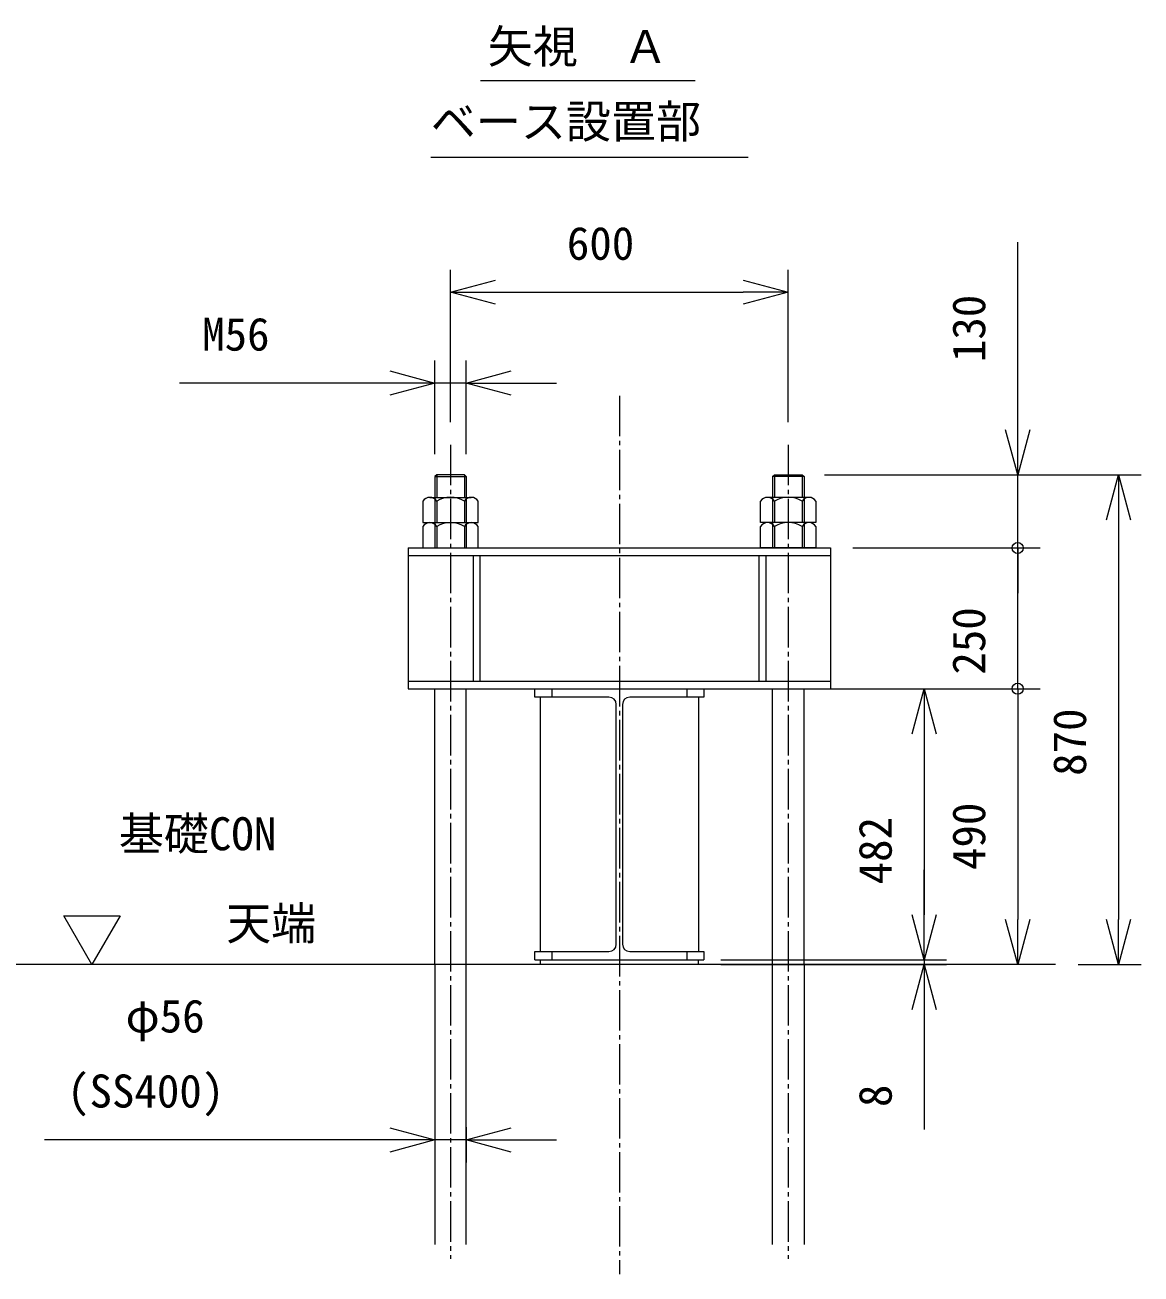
# Model space of a CAD drawing. Units: millimetres, scale not verified, with parts at other scales. Extents: x -18480 to 221138, y -24305 to 759804.
# Drawn here: x -10854 to -940, y -13456 to -2360 of the extents above; entities that cross this region are included whole.
import ezdxf
from ezdxf.enums import TextEntityAlignment as Align

# ---------------------------------------------------------------- set-up
doc = ezdxf.new("R2010")
doc.units = ezdxf.units.MM
doc.header["$LTSCALE"] = 40
doc.linetypes.add('CHAIN2', pattern=[12, 9, -1, 1, -1])
for name, color, linetype, lineweight in [('0-1_10 常用実線', 3, 'Continuous', 18), ('0-3_12 常用一点鎖線', 3, 'CHAIN2', 18), ('0-4_05 寸法', 7, 'Continuous', 18), ('0-5_21 躯体・土木、細線', 1, 'Continuous', 18)]:
    doc.layers.add(name, color=color, linetype=linetype, lineweight=lineweight)
doc.styles.add('ＭＳ ゴシック', font='')
doc.styles.get('ＭＳ ゴシック').set_extended_font_data('MS Gothic')

msp = doc.modelspace()

# ---------------------------------------------------------------- linework, layer by layer
at = {"layer": '0-1_10 常用実線'}
for p, q in [((-7196.74, -6354.86), (-7213.59, -6371.71)), ((-7213.59, -6371.71), (-7213.59, -7005.96)), ((-7213.59, -6371.71), (-6933.59, -6371.71)), ((-6950.44, -6354.86), (-7196.74, -6354.86)), ((-7196.74, -6354.86), (-7196.74, -6555.96)), ((-6933.59, -6371.71), (-6950.44, -6354.86)), ((-6950.44, -6354.86), (-6950.44, -6555.96)), ((-6933.59, -6371.71), (-6933.59, -7005.96)), ((-4213.59, -6371.71), (-4196.74, -6354.86)), ((-4213.59, -6371.71), (-4213.59, -7005.96)), ((-3933.59, -6371.71), (-4213.59, -6371.71)), ((-4196.74, -6354.86), (-3950.44, -6354.86)), ((-4196.74, -6354.86), (-4196.74, -6555.96)), ((-3950.44, -6354.86), (-3933.59, -6371.71)), ((-3950.44, -6354.86), (-3950.44, -6555.96)), ((-3933.59, -6371.71), (-3933.59, -7005.96)), ((-7257.62, -6555.96), (-6889.56, -6555.96)), ((-7196.28, -6591.37), (-7196.28, -6780.96)), ((-6950.91, -6591.37), (-6950.91, -6780.96)), ((-3889.56, -6555.96), (-4257.62, -6555.96)), ((-4196.28, -6591.37), (-4196.28, -6780.96)), ((-3950.91, -6591.37), (-3950.91, -6780.96)), ((-7261.23, -6780.96), (-6885.95, -6780.96)), ((-7257.62, -6780.96), (-6889.56, -6780.96)), ((-7214.32, -6780.96), (-6932.86, -6780.96)), ((-7196.28, -6816.37), (-7196.28, -7005.96)), ((-6950.91, -6816.37), (-6950.91, -7005.96)), ((-3885.95, -6780.96), (-4261.23, -6780.96)), ((-3889.56, -6780.96), (-4257.62, -6780.96)), ((-3932.86, -6780.96), (-4214.32, -6780.96)), ((-4196.28, -6816.37), (-4196.28, -7005.96)), ((-3950.91, -6816.37), (-3950.91, -7005.96)), ((-7448.59, -7005.96), (-7448.59, -8255.96)), ((-7448.59, -7005.96), (-3698.59, -7005.96)), ((-7448.59, -7073.46), (-3698.59, -7073.46)), ((-7348.59, -7005.96), (-6798.59, -7005.96)), ((-7268.59, -7005.96), (-6878.59, -7005.96)), ((-6873.59, -7073.46), (-6873.59, -8188.46)), ((-6813.59, -7073.46), (-6813.59, -8188.46)), ((-4348.59, -7005.96), (-3798.59, -7005.96)), ((-4333.59, -7073.46), (-4333.59, -8188.46)), ((-4273.59, -7073.46), (-4273.59, -8188.46)), ((-4268.59, -7005.96), (-3878.59, -7005.96)), ((-3698.59, -7005.96), (-3698.59, -8255.96)), ((-7448.59, -8188.46), (-3698.59, -8188.46)), ((-7448.59, -8255.96), (-3698.59, -8255.96)), ((-7213.59, -10705.96), (-7213.59, -8255.96)), ((-6933.59, -10705.96), (-6933.59, -8255.96)), ((-6323.59, -8255.96), (-4823.59, -8255.96)), ((-6323.59, -8330.96), (-6323.59, -8255.96)), ((-6173.59, -8255.96), (-6173.59, -8330.96)), ((-4973.59, -8255.96), (-4973.59, -8330.96)), ((-4823.59, -8255.96), (-4823.59, -8330.96)), ((-4213.59, -10705.96), (-4213.59, -8255.96)), ((-3933.59, -10705.96), (-3933.59, -8255.96)), ((-5666.09, -8330.96), (-6323.59, -8330.96)), ((-5601.09, -10525.96), (-5601.09, -8395.96)), ((-5546.09, -8395.96), (-5546.09, -10525.96)), ((-4823.59, -8330.96), (-5481.09, -8330.96)), ((-6323.59, -10590.96), (-5666.09, -10590.96)), ((-6323.59, -10665.96), (-6323.59, -10590.96)), ((-6173.59, -10590.96), (-6173.59, -10665.96)), ((-6173.59, -10590.96), (-6173.59, -10665.96)), ((-5481.09, -10590.96), (-4823.59, -10590.96)), ((-4973.59, -10590.96), (-4973.59, -10665.96)), ((-4973.59, -10590.96), (-4973.59, -10665.96)), ((-4823.59, -10590.96), (-4823.59, -10665.96)), ((-7213.59, -10705.96), (-7213.59, -13192.36)), ((-6933.59, -13194.86), (-6933.59, -10705.96)), ((-6323.59, -10665.96), (-4823.59, -10665.96)), ((-4213.59, -13194.86), (-4213.59, -10705.96)), ((-3933.59, -10705.96), (-3933.59, -13192.36))]:
    msp.add_line(p, q, dxfattribs=at)
at = {"layer": '0-1_10 常用実線', "color": 7}
for p, q in [((-6276.09, -8330.96), (-6276.09, -10590.96)), ((-6276.09, -8330.96), (-6276.09, -10590.96)), ((-4871.09, -8330.96), (-4871.09, -10590.96)), ((-4871.09, -8330.96), (-4871.09, -10590.96))]:
    msp.add_line(p, q, dxfattribs=at)
at = {"layer": '0-1_10 常用実線'}
for points in [[(-7318.97, -6591.37), (-7318.97, -6780.96), (-6828.22, -6780.96), (-6828.22, -6591.37)], [(-3828.22, -6591.37), (-3828.22, -6780.96), (-4318.97, -6780.96), (-4318.97, -6591.37)], [(-7318.97, -6816.37), (-7318.97, -7005.96), (-6828.22, -7005.96), (-6828.22, -6816.37)], [(-3828.22, -6816.37), (-3828.22, -7005.96), (-4318.97, -7005.96), (-4318.97, -6816.37)], [(-4873.59, -10665.96), (-4873.59, -10705.96), (-6273.59, -10705.96), (-6273.59, -10665.96)], [(-4873.59, -10665.96), (-4873.59, -10705.96), (-6273.59, -10705.96), (-6273.59, -10665.96)]]:
    msp.add_lwpolyline(points, dxfattribs=at)
for centre, radius, start, end in [((-7257.62, -6626.79), 70.83, 30, 150), ((-7073.59, -6786.16), 230.21, 57.79577, 122.20423), ((-6889.56, -6626.79), 70.83, 30, 150), ((-4257.62, -6626.79), 70.83, 30, 150), ((-4073.59, -6786.16), 230.21, 57.79577, 122.20423), ((-3889.56, -6626.79), 70.83, 30, 150), ((-7257.62, -6851.79), 70.83, 30, 150), ((-7073.59, -7011.16), 230.21, 57.79577, 122.20423), ((-6889.56, -6851.79), 70.83, 30, 150), ((-4257.62, -6851.79), 70.83, 30, 150), ((-4073.59, -7011.16), 230.21, 57.79577, 122.20423), ((-3889.56, -6851.79), 70.83, 30, 150), ((-5666.09, -8395.96), 65, 0, 90), ((-5481.09, -8395.96), 65, 90, 180), ((-5666.09, -10525.96), 65, 270, 0), ((-5481.09, -10525.96), 65, 180, 270)]:
    msp.add_arc(centre, radius, start, end, dxfattribs=at)
at = {"layer": '0-3_12 常用一点鎖線'}
for p, q in [((-5573.59, -5652.86), (-5573.59, -13455.94)), ((-7073.59, -6088.7), (-7073.59, -13320.05)), ((-4073.59, -6088.7), (-4073.59, -13320.05))]:
    msp.add_line(p, q, dxfattribs=at)
at = {"layer": '0-4_05 寸法'}
for p, q in [((-6808.38, -2853.12), (-4900.88, -2853.12)), ((-7249.13, -3534.72), (-4429.94, -3534.72)), ((-2035.55, -5954.86), (-2035.55, -4288.2)), ((-7073.59, -5888.7), (-7073.59, -4533.64)), ((-4073.59, -5888.7), (-4073.59, -4533.64)), ((-7073.59, -4733.64), (-6673.59, -4733.64)), ((-6673.59, -4733.64), (-4473.59, -4733.64)), ((-4073.59, -4733.64), (-4473.59, -4733.64)), ((-7213.59, -6171.71), (-7213.59, -5340.77)), ((-6933.59, -6171.71), (-6933.59, -5340.77)), ((-7613.59, -5540.77), (-9480.26, -5540.77)), ((-7213.59, -5540.77), (-7613.59, -5540.77)), ((-6933.59, -5540.77), (-7213.59, -5540.77)), ((-6933.59, -5540.77), (-6533.59, -5540.77)), ((-6533.59, -5540.77), (-6133.59, -5540.77)), ((-2035.55, -6354.86), (-2035.55, -5954.86)), ((-3750.44, -6354.86), (-1835.55, -6354.86)), ((-3750.44, -6354.86), (-939.79, -6354.86)), ((-2035.55, -7005.96), (-2035.55, -6354.86)), ((-1139.79, -6354.86), (-1139.79, -6754.86)), ((-1139.79, -6754.86), (-1139.79, -10305.96)), ((-3498.59, -7005.96), (-1835.55, -7005.96)), ((-3498.59, -7005.96), (-1835.55, -7005.96)), ((-2035.55, -7005.96), (-2035.55, -7405.96)), ((-2035.55, -8255.96), (-2035.55, -7005.96)), ((-4623.59, -8255.96), (-2666.59, -8255.96)), ((-3498.59, -8255.96), (-1835.55, -8255.96)), ((-3498.59, -8255.96), (-1835.55, -8255.96)), ((-2866.59, -8255.96), (-2866.59, -8655.96)), ((-2035.55, -8255.96), (-2035.55, -10305.96)), ((-2866.59, -8655.96), (-2866.59, -10265.96)), ((-2866.59, -10265.96), (-2866.59, -9865.96)), ((-2866.59, -10665.96), (-2866.59, -10265.96)), ((-2866.59, -10665.96), (-2866.59, -10265.96)), ((-2035.55, -10705.96), (-2035.55, -10305.96)), ((-1139.79, -10705.96), (-1139.79, -10305.96)), ((-4673.59, -10665.96), (-2666.59, -10665.96)), ((-4673.59, -10705.96), (-2666.59, -10705.96)), ((-4623.59, -10665.96), (-2666.59, -10665.96)), ((-2866.59, -10665.96), (-2866.59, -10705.96)), ((-2866.59, -10705.96), (-2866.59, -11105.96)), ((-1898.59, -10705.96), (-2235.55, -10705.96)), ((-1498.59, -10705.96), (-939.79, -10705.96)), ((-2866.59, -11105.96), (-2866.59, -12172.62)), ((-7213.59, -12149.16), (-7213.59, -12465.01)), ((-6933.59, -12150.41), (-6933.59, -12465.01)), ((-7613.59, -12265.01), (-10680.26, -12265.01)), ((-7213.59, -12265.01), (-7613.59, -12265.01)), ((-6933.59, -12265.01), (-7213.59, -12265.01)), ((-6933.59, -12265.01), (-6533.59, -12265.01)), ((-6533.59, -12265.01), (-6133.59, -12265.01))]:
    msp.add_line(p, q, dxfattribs=at)
for points in [[(-6673.59, -4840.82), (-7073.59, -4733.64), (-6673.59, -4626.46)], [(-4473.59, -4626.46), (-4073.59, -4733.64), (-4473.59, -4840.82)], [(-7613.59, -5433.59), (-7213.59, -5540.77), (-7613.59, -5647.95)], [(-6533.59, -5647.95), (-6933.59, -5540.77), (-6533.59, -5433.59)], [(-1928.37, -5954.86), (-2035.55, -6354.86), (-2142.73, -5954.86)], [(-1246.97, -6754.86), (-1139.79, -6354.86), (-1032.61, -6754.86)], [(-2973.77, -8655.96), (-2866.59, -8255.96), (-2759.41, -8655.96)], [(-2759.41, -10265.96), (-2866.59, -10665.96), (-2973.77, -10265.96)], [(-2759.41, -10265.96), (-2866.59, -10665.96), (-2973.77, -10265.96)], [(-1928.37, -10305.96), (-2035.55, -10705.96), (-2142.73, -10305.96)], [(-1032.61, -10305.96), (-1139.79, -10705.96), (-1246.97, -10305.96)], [(-2973.77, -11105.96), (-2866.59, -10705.96), (-2759.41, -11105.96)], [(-7613.59, -12157.84), (-7213.59, -12265.01), (-7613.59, -12372.19)], [(-6533.59, -12372.19), (-6933.59, -12265.01), (-6533.59, -12157.84)]]:
    msp.add_lwpolyline(points, dxfattribs=at)
msp.add_lwpolyline([(-10509.09, -10272.94), (-10009.09, -10272.94), (-10259.09, -10705.96)], close=True, dxfattribs=at)
for centre in [(-2035.55, -7005.96), (-2035.55, -7005.96), (-2035.55, -8255.96), (-2035.55, -8255.96)]:
    msp.add_circle(centre, 50, dxfattribs=at)
at = {"layer": '0-5_21 躯体・土木、細線'}
msp.add_line((-1698.59, -10705.96), (-11333.48, -10705.96), dxfattribs=at)

# ---------------------------------------------------------------- texts
at = {"layer": '0-4_05 寸法', "style": 'ＭＳ ゴシック'}
for s, p in [('矢視\u3000Ａ', (-6742.46, -2785.67)), ('ベース設置部', (-7249.13, -3452.33)), ('600', (-6040.26, -4533.64)), ('M56', (-9280.26, -5340.77)), ('基礎CON', (-10020.21, -9779.12)), ('天端', (-9066.77, -10575.03)), ('φ56', (-9960.26, -11398.35)), ('(SS400)', (-10480.26, -12065.01))]:
    msp.add_text(s, height=293.3, dxfattribs=at).set_placement(p, align=Align.BOTTOM_LEFT)
for s, p in [('130', (-2235.55, -5354.86)), ('250', (-2235.55, -8130.96)), ('870', (-1339.79, -9030.41)), ('490', (-2235.55, -9866.7)), ('482', (-3066.59, -9994.29)), ('8', (-3066.59, -11972.62))]:
    msp.add_text(s, height=293.3, rotation=90, dxfattribs=at).set_placement(p, align=Align.BOTTOM_LEFT)

doc.saveas('drawing.dxf')
